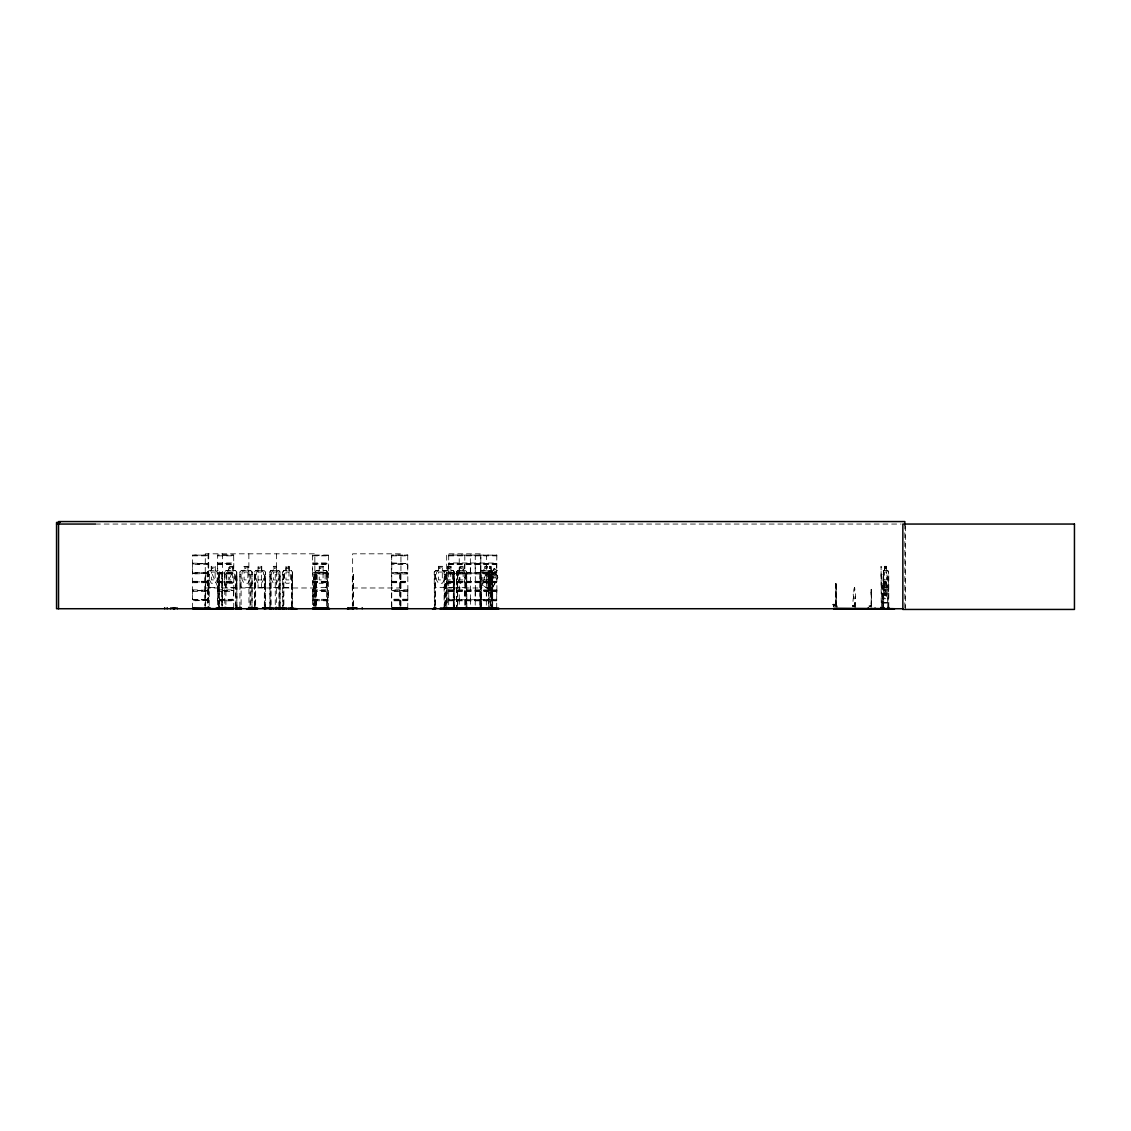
<?xml version="1.0" encoding="UTF-8"?>
<svg xmlns="http://www.w3.org/2000/svg" width="1131" height="1131" viewBox="0 0 1131 1131"><rect width="100%" height="100%" fill="white"/><g stroke="black" fill="none" stroke-linecap="round" stroke-linejoin="round"><path stroke-width="0.75" stroke-dasharray="5 3.75" d="M192.581 595.316L192.581 599.289L192.411 590.806L208.726 590.594L192.44 590.354L192.482 573.488L208.627 572.823M192.581 568.455L192.581 572.413L192.411 563.945L208.726 563.733L192.44 563.492L192.468 555.052L208.712 555.208L192.553 555.067M208.528 595.316L208.669 590.849M208.528 568.455L208.669 563.987M217.718 595.316L217.718 599.289L217.562 590.806L233.863 590.594L217.576 590.354L217.604 573.445L233.863 573.163L217.59 572.922L217.718 568.455M233.665 595.316L233.792 590.891M233.665 568.455L233.834 563.563L217.576 563.492L217.689 555.038L233.806 555.081L217.647 555.038M312.509 591.259L312.538 599.331L312.538 595.316M312.552 555.052L312.382 563.535L328.683 563.775L312.368 563.902L312.538 572.47L312.538 568.455M328.485 595.316L328.654 590.439L312.396 590.354L312.524 573.954L328.499 573.954L328.64 590.396M328.485 568.455L328.64 563.902M407.711 595.316L407.881 590.439L391.623 590.354L391.665 573.488L407.867 572.95L391.623 572.908L391.764 564.482L391.736 572.371L407.726 572.371L407.881 563.563L391.623 563.492L391.722 555.038L407.881 555.123L391.651 555.052L391.722 563.139M407.711 568.455L407.711 564.383L391.595 563.945L407.839 563.987M448.767 595.316L448.767 599.289L448.682 573.488L496.763 572.738M448.71 555.067L496.891 555.165L448.71 555.038L448.767 572.47L448.767 568.455M459.271 568.455L459.257 599.331L459.271 595.316M464.714 595.316L464.813 555.363M464.714 568.455L464.728 564.383M470.369 568.455L470.369 599.331L470.369 595.316M475.218 595.316L475.402 590.509M475.218 568.455L475.274 555.378M480.59 573.29L480.76 599.331L480.76 595.316M480.76 568.455L480.76 572.413L480.774 555.052M486.316 595.316L486.429 572.823M486.316 568.455L486.387 555.378M496.707 595.316L496.891 590.679M496.707 568.455L496.707 563.04L448.753 562.941M833.985 604.845C833.985 604.279 835.682 605.764 835.357 604.279M835.866 583.342L835.894 607.078L835.866 583.342L836.191 587.611M836.162 607.078L836.134 583.342M871.167 607.446L871.365 595.189M833.632 604.576L833.349 604.944M835.427 605.043L835.484 604.194L835.215 605.071M870.912 605.806L870.078 606.216M871.124 594.439L871.153 587.484L871.365 593.026M834.918 604.293L833.985 605.17M835.441 604.279L835.498 604.449M835.738 604.52L832.713 604.576M869.032 606.145L871.054 606.188L869.032 605.962M833.985 604.816L834.438 605.028M871.322 605.877L871.308 593.704L871.139 605.877M871.124 593.026L871.139 591.98M869.923 606.301L870.672 606.315M854.994 607.446L855.234 596.461A2.842 1.173 -90 0 0 854.994 591.98L854.697 587.668M855.149 607.446L855.234 596.461M233.792 590.311L233.778 573.445M233.665 608.181L233.82 599.812L217.576 599.769L233.679 599.232L233.679 591.386L217.703 591.386M328.485 573.954L328.64 572.95L312.538 572.47M328.485 608.181L328.64 599.812L312.538 599.331M407.867 590.396L407.81 573.445M448.738 572.47L496.721 572.371L496.735 564.341M459.243 572.413L459.228 555.378M470.369 572.413L470.34 555.378M470.369 599.289L470.369 608.181M496.905 590.509L496.82 573.445M496.707 608.181L496.707 599.289L448.654 599.741L496.82 599.741M407.711 608.181L407.867 599.812L391.623 599.769L391.595 590.806L407.867 590.764M448.654 573.445L448.738 572.555M480.59 573.078L480.732 572.512M490.175 577.927C488.239 573.304 492.197 569.105 491.193 577.63C495.18 573.134 498.163 576.923 491.448 578.945L491.193 584.614L490.43 579.298C486.005 584.034 483.418 580.161 490.105 578.054M834.565 604.717L835.13 604.958M853.58 596.461C851.191 609.1 856.789 609.807 853.58 596.461A2.842 1.173 -90 0 1 853.82 591.98L854.4 587.484L854.994 591.98M852.887 606.301L853.99 605.764M853.82 591.98L854.414 587.526M853.707 605.778L852.463 606.145M208.542 564.482L192.581 564.482M407.711 600.674L391.736 600.815L391.736 606.866M312.509 572.512L328.499 572.371L328.499 564.525L312.524 564.525M459.257 599.331L459.271 608.181M486.344 564.44L486.514 573.078M448.583 573.12L496.834 572.922M491.589 595.655L492.013 591.456M492.141 591.456L491.716 595.655L488.422 595.655M208.627 581.914L192.553 581.9M233.848 582.112L217.689 581.9M312.382 582.112L328.555 581.857M391.595 581.786L407.726 581.815M391.722 581.871L407.768 581.9M464.813 582.225L464.77 581.518M192.539 563.139L208.684 563.535M888.259 583.271L887.637 587.328L888.443 583.285M887.326 602.922L888.118 587.456L887.425 585.971L886.04 585.971M217.562 563.535L217.703 572.371L233.679 572.371L233.679 564.482L217.703 564.525M312.368 573.035L312.538 573.954M312.382 590.396L312.509 591.117M491.702 570.66L492.141 572.06L489.907 570.519C484.86 572.413 483.814 580.359 482.386 585.179L489.949 590.113L492.876 587.215L497.81 577.446L497.343 575.41L495.279 574.053L497.117 570.42L493.865 568.313L492.013 571.947L492.282 607.022M488.323 571.268L483.347 580.966L482.456 585.179L489.935 589.944M490.797 591.456L490.797 578.846M192.581 608.181L192.411 600.236L208.726 600.024L192.524 599.515M192.524 599.557L208.627 599.741M208.712 573.035L192.567 572.371L192.468 573.445M217.604 599.741L217.718 608.181M283.669 587.47L291.317 587.47L292.42 583.285L292.42 572.003L291.275 570.519L289.112 570.519M291.317 587.47L292.42 583.285M312.439 599.741L312.538 608.181M278.721 587.328L280.036 583.285L278.791 587.47L270.86 587.47L269.814 583.285L271.016 587.328M488.55 595.655L488.818 570.519M454.365 583.285L453.121 587.47L454.167 583.271L454.167 572.06L453.093 570.519L450.887 570.519M456.542 583.285L457.588 587.47L465.562 587.47L466.622 583.271M465.562 587.47L466.735 583.285M488.564 578.704L488.182 580.26L488.436 578.704L489.483 578.704M480.703 599.614L480.76 608.181M235.502 587.47L236.803 583.285L235.545 587.47L225.974 587.47L224.588 583.285L224.588 572.003L226.059 570.519L228.688 570.519L228.646 566.32L232.746 566.32L232.746 570.519L235.517 570.519M265.389 583.285L264.074 587.47L265.205 583.271L265.389 572.003L265.333 607.022M325.94 587.328L327.34 583.285L326.039 587.47L316.397 587.47M446.42 583.271L445.19 587.328L444.186 583.285M446.589 583.285L445.289 587.47L444.299 583.271M491.179 583.271L489.977 587.47L491.306 583.285M250.601 587.328L252.114 583.285L250.686 587.47L241.157 587.47L239.942 583.285M328.64 573.332L312.509 573.671M407.881 600.193L391.623 600.278L391.764 608.181M448.611 590.439L496.848 590.396M448.625 599.826L448.767 608.181M882.774 607.022L883.41 570.519M882.802 583.285L884.598 592.305L883.311 597.309L885.008 593.224L886.619 597.38L885.403 592.333L886.662 587.498L884.979 591.343L883.368 587.498L883.438 570.66M208.627 573.445L192.581 573.954M208.627 600.307L192.567 600.815M480.732 581.518L480.675 582.196M882.166 587.526L882.844 585.971M192.44 572.965L208.698 572.993M233.806 600.278L217.604 600.307M489.539 578.846L488.889 590.113L489.992 585.957C491.066 600.292 491.264 576.061 489.539 580.245L489.539 588.092L490.797 588.092L490.783 580.161L489.963 584.091L489.044 580.146L489.539 591.456M225.62 586.423L233.311 570.519M488.083 580.146L491.518 573.36L494.501 575.326L491.052 582.112L488.012 580.203L488.012 591.471M492.07 572.145L493.978 568.511L496.947 570.462M495.039 574.11L497.117 570.42M492.876 587.215L497.753 577.446L497.343 575.41M489.271 579.906L487.433 583.271L483.997 583.271L482.159 579.906L482.159 572.06L483.997 570.66L483.941 566.32L487.631 566.32L487.433 570.66L489.271 572.06L489.158 608.732M249.923 579.906L247.887 583.271L244.098 583.271L242.076 579.906L242.076 572.06L244.098 570.66L244.098 566.461L248.057 566.32L248.057 570.519M444.356 579.906L442.306 583.271L438.475 583.271L436.41 579.906L436.41 572.06L438.475 570.66L438.475 566.461L438.333 570.519M283.796 570.519L282.679 572.017L282.708 607.022M282.877 572.074L283.839 570.66L291.233 570.66M883.269 587.512L884.258 586.112L884.258 581.914M269.828 607.022L269.899 572.017L270.889 570.519L273.278 570.519L273.193 566.32L276.657 566.32M269.899 572.017L270.973 570.519M444.214 572.074L445.317 570.66M457.631 570.519L456.457 572.017L456.486 607.022M457.673 570.66L456.655 572.074L456.74 607.022M448.738 581.9L496.763 581.857M264.145 587.47L255.465 587.47L254.334 583.285L254.334 572.017L255.578 570.519L258.122 570.519M254.433 607.022L254.404 572.017L255.634 570.66M480.194 607.022L480.194 572.017L481.438 570.519L483.941 570.519L483.87 566.32M480.406 607.022L480.378 572.074L481.495 570.66M239.871 607.022L239.942 572.017L241.228 570.519L243.999 570.519L243.971 566.32M315.153 607.022L315.012 572.003L316.51 570.66L325.968 570.66M435.704 570.519L434.219 572.003L434.389 607.022M434.361 572.06L435.76 570.66L453.121 570.66M489.949 590.113L492.777 587.13M328.57 555.335L328.64 563.535M459.228 581.518L459.228 582.239M475.274 582.239L475.359 581.574M470.34 581.518L470.34 582.239M492.126 572.145L489.921 572.3L486.486 579.1L486.613 583.059L489.582 585.024L492.649 583.158L496.085 576.372L495.109 574.11M95.414 524.049L901.082 524.049M328.513 555.067L312.354 555.208L328.513 555.363M192.581 555.844L208.528 555.844M217.718 555.844L233.665 555.844L233.65 555.052L233.792 563.45M312.538 555.844L328.485 555.844M391.764 555.844L407.711 555.844M448.767 555.844L496.707 555.844M217.703 562.941L233.679 562.941M312.524 562.941L328.499 562.941M391.736 562.941L407.867 563.535M448.639 563.492L496.834 563.492M217.59 563.987L233.792 563.987M496.834 563.987L448.682 564.072M448.767 564.482L496.721 564.525M218.34 607.022L218.34 574.576L219.57 574.576L219.57 607.022L219.386 572.017L218.057 570.519L215.286 570.519L215.286 566.32L211.228 566.32L211.257 570.519L208.556 570.519L207.171 572.003L207.143 583.285L208.528 587.47L218.127 587.47L219.386 583.285L217.986 587.328L210.578 570.519M261.728 570.519L261.728 566.32L258.009 566.32L258.122 587.47M283.697 570.519L285.987 570.519L285.889 566.32L289.197 566.32L289.098 570.66M438.333 566.32L442.475 566.32L442.475 570.519L447.579 570.519L447.494 566.32L450.972 566.32L450.972 570.519M463.328 566.32L459.85 566.32L459.964 570.66L458.267 572.06L458.267 579.906L459.964 583.271L463.145 583.271L464.841 579.906L464.841 572.06L463.145 570.66L463.145 566.461L463.215 570.66M489.567 566.32L491.01 566.32L491.49 572.06L490.84 583.271L489.624 583.271L488.96 579.906L489.709 566.32M886.563 566.32L884.555 566.32L884.626 570.66L883.679 572.06L883.693 608.732M248.028 570.519L250.686 570.519M261.544 570.519L264.103 570.519L265.389 572.003M276.572 570.519L278.848 570.519M435.675 570.519L438.361 570.519M457.546 570.519L459.935 570.519M463.258 570.519L465.534 570.519L466.735 572.003L466.877 607.022M487.56 570.519L490.006 570.519M490.882 570.519L491.858 570.519L492.282 572.06M883.283 570.519L884.682 570.519M886.45 570.519L887.793 570.519L888.443 572.003L888.273 607.022M208.655 570.66L218.029 570.66M226.073 570.66L235.446 570.66M241.256 570.66L250.63 570.66L251.987 572.06L251.987 607.022M255.564 570.66L264.046 570.66M270.931 570.66L278.806 570.66M457.588 570.66L465.491 570.66M481.424 570.66L491.844 570.66M883.311 570.66L887.764 570.66M219.343 572.017L219.216 583.271M239.899 572.017L240.083 583.271M252.086 572.003L252.1 607.022M258.122 572.06L261.544 572.06M276.459 572.06L273.306 572.06L273.306 579.906L276.459 579.906M278.721 570.66L280.036 572.003L278.763 570.519M291.19 570.519L292.42 572.003M315.012 572.003L316.454 570.519L319.126 570.519L319.098 566.32L323.226 566.32L323.226 570.519L326.039 570.519L327.34 572.017L327.41 607.022L327.509 574.576L326.279 574.576M327.311 572.017L325.94 570.66M466.651 572.003L466.622 607.022M488.267 572.017L488.38 607.022M888.33 572.003L887.665 570.519M217.718 573.954L233.679 573.954M407.726 573.954L391.736 573.954L391.736 589.817L407.726 589.817M448.767 573.954L496.721 573.954M489.355 574.506L490.84 574.506M207.341 574.576L209.277 574.576M222.524 574.576L221.789 574.576L221.789 605.749M224.772 574.576L226.002 574.576L225.889 607.022M239.871 574.576L241.101 574.576L241.101 608.732M248.848 574.576L250.078 574.576M252.1 574.576L250.87 574.576L250.87 607.022M254.433 574.576L255.648 574.576L255.648 608.732M269.828 574.576L271.03 574.576L271.03 608.732M276.431 574.576L275.271 574.576L275.271 605.749M282.708 574.576L283.881 574.576L283.881 608.732M316.284 574.576L316.284 607.022L316.369 574.576L313.725 574.576L313.725 605.749M400.94 574.576L399.809 574.576L399.809 605.749M434.389 574.576L435.619 574.576L435.619 607.022M444.115 574.576L447.268 574.576L447.268 605.749M456.486 574.576L457.673 574.576L457.673 608.732M466.877 574.576L465.689 574.576L465.689 607.022M488.38 574.576L489.158 574.576M489.398 574.647L491.405 574.576M881.233 574.576L881.671 608.732M882.774 574.576L883.693 574.576M489.751 575.34L490.571 575.34M489.751 576.739L490.571 576.739M490.698 578.704L491.716 578.704L492.056 580.189M488.451 578.846L491.688 578.846M258.122 579.906L261.544 579.906M192.581 581.306L208.528 581.306M217.718 581.306L233.665 581.306M312.538 581.306L328.485 581.306M391.764 581.306L407.711 581.306M448.767 581.306L496.707 581.306M192.567 581.815L208.542 581.815M217.703 581.815L233.679 581.815M312.524 581.815L328.499 581.815M448.753 581.815L496.721 581.815M884.131 581.914L886.096 581.914M192.581 582.705L208.528 582.705M217.718 582.705L233.665 582.705L233.65 581.334M312.538 582.705L328.485 582.705M391.764 582.705L407.711 582.705M448.767 582.705L496.707 582.705M207.171 583.285L208.599 587.47M282.679 583.285L283.768 587.47M434.219 583.285L435.661 587.47L453.206 587.47M480.265 583.285L481.396 587.47L491.872 587.47L492.183 583.285M488.677 587.47L488.408 583.285M884.188 585.971L882.731 585.971L882.095 587.47L882.703 602.922L887.453 602.922M882.76 586.112L887.397 586.112M881.233 587.47L881.091 566.32L881.233 607.022M883.254 587.47L888.118 587.456M205.305 587.979L314.842 587.979M352.646 587.979L400.94 587.979M446.674 587.979L480.831 587.979M192.567 589.817L208.669 590.396M217.703 589.817L233.693 589.944M312.524 589.817L328.499 589.817M448.753 589.817L496.735 589.901M312.41 590.849L328.612 590.849M448.625 590.849L496.834 590.849M192.567 591.386L208.542 591.386M312.524 591.386L328.499 591.386L328.626 599.769M448.753 591.386L496.721 591.386L496.707 599.232M312.524 599.232L328.513 599.373M407.726 599.232L391.736 599.232L391.736 591.386L407.726 591.386L407.853 599.769M312.453 600.349L328.612 600.264M496.834 600.264L448.738 600.533M217.703 600.815L233.679 600.815M328.499 600.815L312.524 600.717M448.753 600.815L496.721 600.815M882.76 602.781L887.397 602.781M832.713 604.845L835.738 604.717M852.76 605.566L853.481 605.566M833.604 605.947L837.194 605.947L837.18 607.715M852.463 605.962L854.372 606.046M407.74 555.038L407.711 563.082M497.23 575.509L489.85 570.519L491.306 572.003L491.405 607.022M261.544 570.66L263.367 572.06L263.367 579.906L261.544 583.271L258.122 583.271L256.299 579.906L256.299 572.06L258.122 570.66L258.193 566.461M276.459 570.66L278.155 572.06L278.155 579.906L276.459 583.271L273.306 583.271L271.61 579.906L271.61 572.06L273.306 570.66L273.278 566.32M250.658 570.519L252.114 572.003M489.893 570.66L491.179 572.06L491.179 607.022M235.46 570.519L236.803 572.017L236.86 607.022M453.163 570.519L454.365 572.003L454.252 607.022M496.848 555.137L496.721 562.998M209.334 579.906L211.356 583.271L215.144 583.271L217.18 579.906L217.18 572.06L215.144 570.66L215.187 566.461M887.312 585.971L888.061 587.512M475.359 590.354L475.232 564.525M434.389 583.271L435.76 587.328M224.73 583.271L226.115 587.328M207.298 583.271L208.698 587.328M491.575 578.704L492.141 580.245M883.269 595.358L884.258 598.723L886.096 598.723L887.072 587.512L886.096 586.112L886.04 581.772M883.679 579.906L884.626 583.271L886.379 583.271L887.326 579.906L886.45 566.32M254.461 583.271L255.535 587.47M464.728 591.386L464.714 608.181M882.166 598.723L882.83 602.922M488.309 583.271L488.804 587.47M871.308 596.461L871.181 592.432M836.092 587.611L836.12 607.078M905.535 525.816L905.535 608.732M904.842 524.049L904.842 608.732M888.782 607.022L888.782 574.576L887.863 574.576L887.863 607.022M886.153 585.971L886.153 581.772L884.074 581.772L884.131 586.112M884.753 566.461L884.753 570.66M833.929 606.47L833.957 603.982L833.618 606.47M492.692 607.022L492.692 574.576L491.914 574.576L491.914 607.022M490.882 566.32L490.84 570.66M490.698 574.506L490.656 578.846M490.387 574.576L490.387 607.022M490.175 574.576L490.175 607.022M489.483 574.506L489.398 578.846M488.804 574.576L488.733 607.022M486.344 591.386L486.316 608.181M481.424 608.732L481.424 574.576L479.869 574.576L479.869 605.749M481.212 574.576L481.212 607.022M480.831 605.749L480.831 553.822L446.674 553.822L446.745 607.022L446.589 572.017L445.246 570.519L444.101 572.017L444.115 607.022M475.232 591.386L475.218 608.181M465.944 574.576L465.944 607.022M457.419 574.576L457.419 607.022M454.521 607.022L454.521 574.576L453.319 574.576L453.319 607.022M453.588 574.576L453.588 607.022M450.887 566.32L450.859 570.66L452.471 572.06L452.471 579.906L450.774 583.271L447.607 583.271L445.911 579.906L445.911 572.06L447.607 570.66L447.607 566.461M448.781 555.052L448.781 555.83M448.781 581.334L448.781 582.691M446.42 572.074L446.293 605.749M445.614 574.576L445.614 608.732M445.317 574.576L445.317 608.732M445.049 574.576L445.049 607.022M444.384 607.022L444.356 572.06L442.306 570.66L442.334 566.461M435.52 574.576L435.52 607.022M434.488 574.576L434.488 607.022M400.94 605.749L400.94 553.822L352.646 553.822L352.646 605.749M400.628 574.576L400.628 605.749M400.12 574.576L400.12 605.749M353.466 605.749L353.466 574.576L352.335 574.576L352.335 605.749M353.155 574.576L353.155 605.749M327.17 572.074L327.17 583.271M326.378 574.576L326.378 608.732M323.07 566.461L323.098 570.66L325.12 572.06L325.12 579.906L323.07 583.271L319.225 583.271L317.175 579.906L317.175 572.06L319.225 570.66L319.253 566.461M315.238 574.576L315.238 607.022M314.842 605.749L314.842 553.822L205.305 553.822L205.163 605.749M313.838 574.576L313.838 605.749M292.59 607.022L292.59 574.576L291.416 574.576L291.416 607.022M292.321 572.003L292.307 607.022M291.713 574.576L291.713 607.022M288.999 566.461L288.999 570.66L290.61 572.06L290.61 579.906L288.999 583.271L286.002 583.271L284.39 579.906L284.39 572.06L286.002 570.66L285.987 566.32M283.598 574.576L283.598 607.022M283.004 574.576L283.004 607.022M280.191 607.022L280.191 574.576L278.989 574.576L278.989 607.022M279.951 572.003L279.923 607.022M279.258 574.576L279.258 607.022M276.572 566.32L276.544 570.66M276.431 553.822L276.431 605.749M270.761 574.576L270.761 607.022M269.998 572.074L270.097 607.022M265.545 607.022L265.545 574.576L264.329 574.576L264.329 607.022M264.541 574.576L264.541 607.022M261.671 566.32L261.544 587.47M255.436 574.576L255.436 607.022M254.645 574.576L254.645 607.022M250.078 605.749L249.923 572.06L247.887 570.66L248.028 566.32M248.848 553.822L248.976 605.749M236.987 607.022L236.987 574.576L235.757 574.576L235.757 607.022M236.662 572.074L236.633 583.271M235.87 574.576L235.87 608.732M232.703 566.32L232.576 570.66L234.598 572.06L234.598 579.906L232.576 583.271L228.787 583.271L226.751 579.906L226.751 572.06L228.787 570.66L228.787 566.461M224.73 572.06L224.772 607.022M222.524 553.822L222.524 605.749M218.453 574.576L218.453 608.732M211.398 566.461L211.356 570.66L209.334 572.06L209.178 605.749M208.726 553.822L208.726 605.749M208.457 553.822L208.528 608.181M208.118 553.822L208.019 605.749M207.298 572.06L207.341 607.022M205.602 605.749L205.602 574.576L204.867 574.576L204.867 605.749M494.205 569.459L493.583 570.674L495.491 571.933L496.113 570.717L494.205 569.459M214.48 567.154L212.034 567.154L212.034 568.554L214.48 568.554L214.48 567.154M231.897 567.154L229.466 567.154L229.466 568.554L231.897 568.554L231.897 567.154M247.208 567.154L244.777 567.154L244.777 568.554L247.208 568.554L247.208 567.154M260.936 567.154L258.73 567.154L258.73 568.554L260.936 568.554L260.936 567.154M275.893 567.154L273.872 567.154L273.872 568.554L275.893 568.554L275.893 567.154M288.462 567.154L286.539 567.154L286.539 568.554L288.462 568.554L288.462 567.154M322.377 567.154L319.917 567.154L319.917 568.554L322.377 568.554L322.377 567.154M441.627 567.154L439.153 567.154L439.153 568.554L441.627 568.554L441.627 567.154M450.209 567.154L448.173 567.154L448.173 568.554L450.209 568.554L450.209 567.154M462.579 567.154L460.529 567.154L460.529 568.554L462.579 568.554L462.579 567.154M486.825 567.154L484.619 567.154L484.619 568.554L486.825 568.554L486.825 567.154M490.614 567.154L489.836 568.554L490.614 567.154M886.068 567.154L884.937 567.154L884.937 568.554L886.068 568.554L886.068 567.154M215.144 572.06L211.356 572.06L211.356 579.906L215.144 579.906L215.144 572.06M232.576 572.06L228.787 572.06L228.787 579.906L232.576 579.906L232.576 572.06M247.887 572.06L244.098 572.06L244.098 579.906L247.887 579.906L247.887 572.06M288.999 572.06L286.002 572.06L286.002 579.906L288.999 579.906L288.999 572.06M323.07 572.06L319.225 572.06L319.225 579.906L323.07 579.906L323.07 572.06M442.306 572.06L438.475 572.06L438.475 579.906L442.306 579.906L442.306 572.06M450.774 572.06L447.607 572.06L447.607 579.906L450.774 579.906L450.774 572.06M463.145 572.06L459.964 572.06L459.964 579.906L463.145 579.906L463.145 572.06M487.433 572.06L483.997 572.06L483.997 579.906L487.433 579.906L487.433 572.06M490.84 572.06L489.624 572.06L489.624 579.906L490.84 579.906L490.84 572.06M886.379 572.06L884.626 572.06L884.626 579.906L886.379 579.906L886.379 572.06M885.771 582.606L884.583 582.606L884.583 584.006L885.771 584.006L885.771 582.606M315.012 583.285L316.426 587.47L315.125 583.271M886.096 587.512L884.258 587.512L884.258 595.358L886.096 595.358L886.096 587.512M883.283 607.022L883.283 574.576L883.17 607.022M222.213 605.749L222.213 574.576L222.086 605.749"/><path stroke-width="1.5" d="M215.357 608.704L192.567 608.676M494.572 608.082L494.643 608.732M347.825 608.082L356.887 608.026L356.887 608.732M356.831 608.082L347.387 608.732M278.565 608.082L278.622 608.732M286.793 608.619L276.614 608.549M273.561 608.619L262.449 608.04L273.66 608.026L273.66 608.732M447.848 608.082L447.918 608.732M452.654 608.082L452.739 608.732M257.486 608.619L246.402 608.732M476.999 608.619L477.098 608.732M483.191 608.082L483.276 608.732M222.92 608.082L223.005 608.732M226.313 608.082L226.398 608.732M250.389 608.082L250.856 607.842M435.548 608.082L432.975 608.732M241.285 608.648L235.531 608.648M435.463 608.648L432.282 608.732M60.084 522.451L56.55 522.451L56.55 608.732L903.075 608.732M56.55 524.049L95.343 524.049M192.581 608.181L215.357 608.732M233.665 608.181L216.148 608.011L216.148 608.732M276.416 608.04L286.878 608.026L286.878 608.732M288.419 608.732L288.419 608.026L296.675 608.732M312.538 608.181L328.951 608.026L328.923 608.732M391.764 608.181L407.711 608.181M192.553 608.379L208.556 608.379M217.689 608.393L233.693 608.379M312.509 608.393L328.513 608.393M391.722 608.393L407.74 608.393M448.738 608.393L496.735 608.393M833.575 608.421L892.811 608.704M216.191 608.648L233.679 608.676M288.561 608.648L297.227 608.732M312.524 608.676L329.616 608.732M391.736 608.676L407.726 608.676M316.807 608.082L316.722 608.732M238.782 608.026L238.754 608.732M221.379 608.082L221.294 608.732M218.014 608.026L217.986 608.732M458.338 608.082L458.267 608.732M396.401 608.011L396.387 608.732M868.354 608.704L868.255 607.715M904.842 525.038L904.842 521.561L58.543 521.561L58.543 608.732M894.692 608.732L833.561 608.676L894.367 608.732M888.839 607.488L888.782 608.732L888.641 608.026M888.316 608.732L888.273 607.488L888.203 608.732M887.863 607.488L887.863 608.732M883.283 607.488L883.353 608.732M883.113 607.488L883.24 608.732M882.717 607.488L882.774 608.732M881.812 607.488L881.671 608.732M881.233 607.488L881.233 608.732M881.091 607.488L881.091 608.732M875.041 608.026L875.041 608.732M498.842 608.732L439.789 608.732M498.615 608.732L498.615 608.026L440.341 608.026L440.539 608.732M492.72 607.488L492.734 608.732M492.508 607.488L492.437 608.732M492.338 607.488L492.296 608.732M491.914 607.488L492.112 608.732M491.829 607.488L491.872 608.732M491.518 607.488L491.518 608.732M491.349 607.488L491.306 608.732M491.01 607.488L491.038 608.732M490.529 607.488L490.571 608.732M490.274 608.732L490.26 607.488L490.062 608.732M489.158 607.488L489.2 608.732M488.974 607.488L488.945 608.732M488.733 607.488L488.776 608.732M488.564 607.488L488.38 608.732M488.352 607.488L488.323 608.732M486.231 608.011L486.231 608.732M481.537 607.842L481.537 608.732M481.424 607.488L481.325 608.732M481.212 607.488L481.212 608.732M481.028 608.732L480.901 607.488L480.59 608.732M480.449 607.488L480.406 608.732M480.251 607.488L480.194 608.732L480.081 607.488M479.813 607.488L479.798 608.732M466.99 607.488L466.99 608.732M466.806 607.488L466.721 608.732M466.622 607.488L466.467 608.732M466.424 607.488L466.424 608.732M466.128 607.488L466.085 608.732M465.944 607.488L465.831 608.732M465.689 607.488L465.576 608.732M463.088 608.026L463.088 608.732M460.275 608.026L460.275 608.732M457.786 607.842L457.786 608.732M457.673 607.488L457.518 608.732M457.419 607.488L457.263 608.732M457.235 607.488L457.235 608.732M456.938 607.488L456.896 608.732M456.74 607.488L456.641 608.732M456.556 607.488L456.514 608.732M454.45 607.488L454.62 608.732M454.365 607.488L454.252 608.732L454.068 607.488M453.729 607.488L453.771 608.732M453.588 607.488L453.588 608.732M453.39 607.488L453.474 608.732M453.206 607.842L453.206 608.732M450.718 608.026L450.718 608.732M447.268 607.488L447.339 608.732M446.943 607.842L446.943 608.732M446.674 607.488L446.745 608.732M446.519 607.488L446.604 608.732M446.293 607.488L446.194 608.732M445.77 607.488L445.77 608.732M445.529 607.488L445.501 608.732M445.317 607.488L445.402 608.732M445.049 607.488L445.162 608.732M444.865 607.488L444.907 608.732M444.568 607.488L444.568 608.732M444.525 607.488L444.384 608.732M444.186 607.488L444.271 608.732M444.016 607.488L444.016 608.732M435.619 607.488L435.633 608.732M435.378 607.488L435.52 608.732M434.629 607.488L434.488 608.732M434.262 607.488L434.346 608.732M401.519 607.658L401.519 608.732M400.628 607.488L400.487 608.732M400.261 607.488L400.317 608.732M400.12 607.488L400.035 608.732M399.809 607.488L399.809 608.732L399.71 607.842M399.031 607.658L399.031 608.732M398.126 607.658L398.126 608.732M362.217 607.658L362.217 608.732M353.409 607.488L353.565 608.732M353.155 607.488L353.24 608.732M352.957 607.488L353.013 608.732M352.787 607.488L352.83 608.732M352.646 607.488L352.547 608.732M352.377 607.488L352.236 608.732M347.896 608.026L347.896 608.732M327.509 607.488L327.637 608.732M327.269 607.488L327.41 608.732M326.52 607.488L326.534 608.732M326.392 607.488L326.265 608.732L326.251 607.842M316.115 607.488L316.115 608.732M315.252 607.488L315.238 608.732M315.153 608.732L314.955 607.488L314.842 608.732M314.687 607.488L314.672 608.732M314.008 607.488L314.008 608.732M313.838 607.488L313.81 608.732M313.725 607.488L313.725 608.732M292.576 607.488L292.689 608.732M292.406 607.488L292.533 608.732M292.166 607.488L292.307 608.732M291.897 607.488L291.897 608.732L291.713 607.488M291.445 607.488L291.6 608.732M291.317 607.842L291.317 608.732M283.966 608.732L283.457 607.488M283.188 607.488L283.146 608.732M283.004 608.732L283.004 607.488L282.708 608.732M282.609 607.488L282.609 608.732M280.191 607.488L280.304 608.732M279.923 607.488L280.036 608.732M279.781 607.488L279.739 608.732M279.414 607.488L279.442 608.732M279.258 607.488L279.159 608.732M279.06 607.488L279.018 608.732M278.89 607.842L278.89 608.732M276.572 607.488L276.6 608.732M276.431 607.488L276.36 608.732L276.289 607.488M275.413 608.732L275.413 607.488L275.144 608.732M271.129 607.842L271.129 608.732M271.03 607.488L270.959 608.732L270.761 607.488M270.578 607.488L270.62 608.732M270.238 607.488L270.281 608.732M270.097 607.488L269.984 608.732M269.828 607.488L269.899 608.732M266.054 608.026L266.054 608.732M265.545 607.488L265.149 608.732M264.696 607.488L264.541 608.732M264.414 607.488L264.428 608.732M264.216 607.842L264.216 608.732M257.585 608.732L257.585 608.026L247.081 608.732M255.648 607.488L255.776 608.732M255.436 607.488L255.549 608.732M255.253 607.488L255.281 608.732M254.828 607.488L254.645 608.732M254.517 607.488L254.517 608.732M254.319 607.488L254.319 608.732M253.825 608.026L253.825 608.732M252.581 607.658L252.552 608.732M252.114 607.488L252.1 608.732M251.831 607.488L251.817 608.732M251.662 607.658L251.662 608.732M251.124 607.488L251.195 608.732M250.983 607.488L250.969 608.732M250.205 607.842L250.205 608.732M249.993 607.488L250.092 608.732M249.824 607.488L249.795 608.732M249.131 607.488L249.117 608.732M248.947 607.488L248.976 608.732M248.721 607.488L248.721 608.732M241.454 608.732L241.454 608.026L235.361 608.732M241.228 607.842L241.228 608.732M240.988 607.488L241.115 608.732M240.846 607.488L240.762 608.732M240.125 607.488L240.154 608.732M239.97 607.488L239.984 608.732M239.744 607.488L239.744 608.732M238.146 608.026L238.146 608.732M237.114 607.488L236.987 608.732M236.86 607.488L236.874 608.732M236.704 607.488L236.704 608.732M236.026 607.488L236.04 608.732M235.87 607.488L235.856 608.732M235.757 607.488L235.616 608.732M226.129 607.842L226.129 608.732M225.889 607.488L226.016 608.732M225.719 607.488L225.705 608.732M225.055 608.732L225.041 607.488L224.758 608.732M224.645 607.488L224.645 608.732M222.609 607.488L222.609 608.732M222.553 608.732L222.383 607.488L222.312 608.732M221.987 607.488L221.987 608.732M221.761 607.488L221.761 608.732M219.584 608.732L219.57 607.488L219.456 608.732M218.594 607.488L218.679 608.732M218.439 608.732L218.453 607.488L218.325 608.732M209.885 607.658L209.885 608.732M209.405 607.842L209.405 608.732M209.235 607.488L209.164 608.732M209.136 607.488L208.924 608.732M208.74 607.488L208.712 608.732M208.457 607.488L208.585 608.732M208.26 607.488L208.231 608.732M207.595 607.488L207.609 608.732M205.686 607.488L205.63 608.732L205.602 607.488M205.305 607.488L205.206 608.732M205.064 607.488L204.923 608.732M204.867 607.488L204.838 608.732M177.383 608.732L177.383 608.026L170.611 608.026L170.611 608.732M174.725 608.026L174.725 608.732M173.326 608.026L173.326 608.732M167.19 607.658L167.19 608.732M164.702 607.658L164.702 608.732M1074.45 524.049L902.849 524.049L902.849 609.439L1074.45 609.439L1074.45 524.049M883.749 608.732L883.749 607.488L883.693 608.732M401.038 608.732L401.038 607.488L400.897 608.732M316.397 608.732L316.369 607.488L316.256 608.732M208.019 608.732L208.005 607.488L207.948 608.732M207.312 608.732L207.341 607.488L207.227 608.732M174.047 608.732L174.047 608.026L173.99 608.732"/></g></svg>
